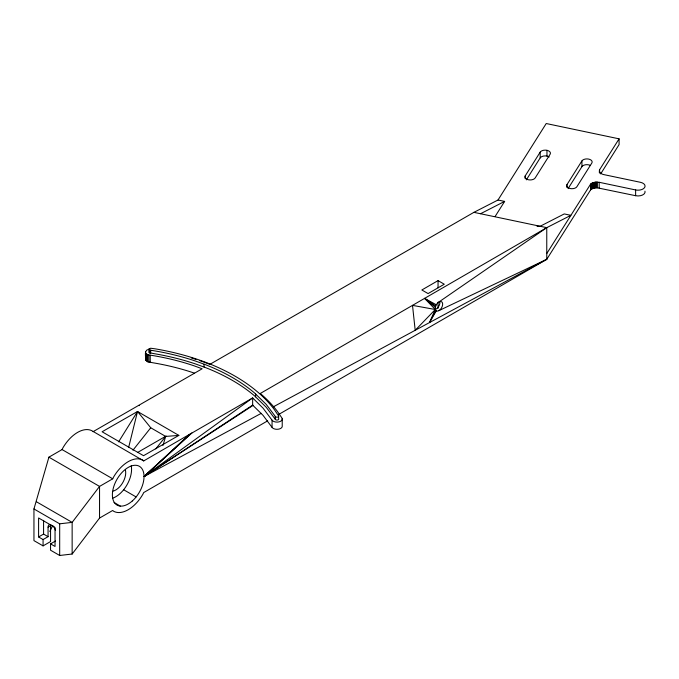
<?xml version="1.0" encoding="UTF-8"?>
<svg xmlns="http://www.w3.org/2000/svg" width="679" height="679" viewBox="0 0 679 679"><rect width="100%" height="100%" fill="white"/><g stroke="black" fill="none" stroke-linecap="round" stroke-linejoin="round"><path stroke-width="1.02" d="M261.228 413.358L144.033 476.556L191.834 433.024L143.702 460.922L92.276 430.961A29.426 16.992 -60 0 0 62.85 447.953L62.069 449.566L48.905 457.171L33.95 508.961L33.95 540.62L43.074 545.882L50.552 541.57L50.552 525.741A5.288 3.055 60 0 1 50.679 524.697M267.645 420.844L143.702 492.572L142.93 494.185A29.426 16.992 -60 0 1 113.495 511.177L112.722 510.455L99.55 518.06L72.144 554.03L59.684 555.473L59.684 523.815L33.95 508.961M72.144 554.03L72.144 522.38L99.55 486.41L112.722 478.805L113.495 477.193A29.426 16.992 -60 0 1 142.93 460.209L143.702 460.922M99.55 518.06L99.55 486.41L48.905 457.171M194.381 373.119A179.731 103.768 0 0 0 153.03 362.79L147.674 361.788L145.578 359.76C145.993 356.322 143.634 350.075 148.752 349.295M145.96 360.532L145.561 351.764M146.672 361.228L146.672 354.031L145.96 353.343M147.674 361.788L147.674 354.591L146.672 354.031M148.888 362.179L148.888 354.981L147.674 354.591M282.226 418.705L282.226 425.903A5.288 3.055 0 0 1 278.263 429.213A5.288 3.055 0 0 1 272.058 427.38L263.028 415.327L252.647 405.117L252.647 397.928L190.502 433.847L144.033 476.556L253.191 405.312M272.058 427.38L272.058 420.182L263.028 408.13L252.647 397.928L144.033 476.556L189.169 434.67M438.048 308.368L438.048 302.206M438.048 287.82L438.048 280.622L421.854 289.975L428.084 293.574L444.278 284.221L438.048 280.622M525.24 178.73L525.24 175.853L540.187 152.138A5.288 3.055 0 0 1 546.968 150.314A5.288 3.055 0 0 1 550.126 154.226L535.179 177.94A5.288 3.055 0 0 1 528.398 179.765A5.288 3.055 0 0 1 525.24 175.853M526.352 179.85L540.187 157.893L540.187 152.138M278.67 414.47L546.765 259.31L546.765 227.66L570.869 215.319L564.249 213.927L540.136 226.268L537.03 226.26M546.968 156.068L546.968 150.314M566.973 187.497L566.973 184.62L581.92 160.906A5.288 3.055 0 0 1 588.693 159.09A5.288 3.055 0 0 1 591.85 162.994L576.904 186.708A5.288 3.055 0 0 1 570.131 188.533A5.288 3.055 0 0 1 566.973 184.62M568.077 188.618L581.92 166.661L581.92 160.906M273.357 406.814L546.765 259.31L590.526 189.993L590.526 184.238L591.579 183.372L595.551 182.108L599.192 182.295L635.62 189.95A7.045 4.066 0 0 0 644.651 187.514A7.045 4.066 0 0 0 640.441 182.303L604.013 174.647C601.687 174.367 598.207 172.118 599.795 169.427L619.087 138.839L546.222 123.527L498.013 200.008L473.9 212.349L209.853 364.368A190.315 109.879 0 0 0 199.762 360.668M590.526 189.993L591.002 189.543L591.002 183.788M591.002 189.543L591.579 189.127L591.579 183.372M591.579 189.127L592.249 188.754L592.249 182.999M592.249 188.754L592.988 188.439L592.988 182.685M592.988 188.439L593.802 188.185L593.802 182.43M593.802 188.185L594.66 187.99L594.66 182.235M594.66 187.99L595.551 187.862L595.551 182.108M595.551 187.862L596.468 187.811L596.468 182.057M644.974 191.172A7.045 4.066 0 0 1 635.62 195.705L597.393 187.82L597.393 182.065M599.192 188.049L599.192 182.295M599.54 172.822L599.54 169.945M619.087 138.839L619.087 144.593L600.66 173.917M635.62 195.705L635.62 189.95M435.307 307.273L435.307 309.505L436.274 310.88A5.288 3.055 -60 0 0 441.562 307.833A5.288 3.055 -60 0 0 441.562 301.731A5.288 3.055 -60 0 0 436.274 304.778L435.307 307.273L424.596 298.378L436.274 304.778M128.721 447.121L137.531 411.491L178.849 435.4L143.541 455.694L102.105 431.768L137.531 411.491L150.746 427.778L165.676 436.427L178.849 435.4M162.952 445.475L165.676 436.427L155.788 448.878M149.091 349.125L150.602 348.225L154.999 348.811A186.784 107.842 0 0 1 274.308 409.539L278.696 416.066A1.731 1.002 0 0 1 277.609 417.11A1.731 1.002 0 0 1 275.581 416.779L266.176 404.328L254.455 392.895A183.262 105.805 0 0 0 205.89 364.861L196.172 361.296A183.262 105.805 0 0 0 154.014 350.763L149.796 350.067L149.091 349.125L149.465 352.757L154.014 353.64A183.262 105.805 0 0 1 196.172 364.173L205.89 367.738A183.262 105.805 0 0 1 254.455 395.772L266.176 407.205L275.581 419.656A1.731 1.002 0 0 0 277.609 419.987A1.731 1.002 0 0 0 278.696 418.943L278.526 415.684M436.274 310.88L429.518 322.559L435.307 309.505L424.596 298.378L435.68 306.017M49.779 531.487L52.555 525.86M429.518 322.559L435.68 310.328M118.604 441.851L137.531 411.491M495.101 216.516L504.633 201.4L498.013 200.008M546.765 253.556L590.526 184.238M132.957 450.202L150.746 427.778M438.923 301.985L546.765 227.66L473.9 212.349M144.033 476.556L252.647 405.117M149.753 351.315L149.1 352.274M546.765 227.66L260.286 393.481A190.315 109.879 0 0 1 277.55 411.61L281.887 417.933A5.288 3.055 0 0 1 278.916 421.897A5.288 3.055 0 0 1 272.058 420.182M93.048 431.683L202.164 368.782L194.381 365.922A179.731 103.768 0 0 0 153.03 355.592L148.888 354.981M137.65 452.443L166.126 436.02M59.684 555.473L50.552 550.202L50.552 543.871L55.041 546.459L55.041 527.473L38.593 517.975L38.593 536.962L43.074 539.559L48.065 536.673L48.065 527.184L50.552 525.741M38.593 536.962L43.575 534.084L48.065 536.673M50.552 543.871L55.534 540.993M480.528 213.741L504.633 201.4M438.923 310.617L546.765 259.31M59.684 523.815L72.144 522.38L36.445 501.773M596.468 187.811L597.393 187.82M138.524 405.422L139.229 405.584M589.915 165.209L588.693 164.844A5.288 3.055 0 0 0 581.92 166.661M62.069 449.566L112.722 478.805M123.663 489.754L136.123 496.952M114.072 502.485L120.302 506.084M190.502 433.847L190.527 434.297M145.561 358.953L145.578 359.76M599.396 170.471L599.379 172.916M275.25 416.431L275.25 419.308M255.627 393.956L255.627 396.833M204.056 364.182L204.056 367.059M150.653 350.262L150.653 353.139M150.203 350.194L150.203 353.072M150.237 355.185L150.237 362.374M149.796 350.067L149.796 352.944M149.431 348.633L149.465 352.757M149.21 348.862L149.227 352.528M43.575 520.369L43.575 534.084M43.074 539.559L43.074 545.882M191.215 357.918A190.315 109.879 0 0 1 195.993 359.412M540.187 157.893A5.288 3.055 0 0 1 549.209 156.976M439.788 301.518A5.288 3.055 -60 0 1 435.214 309.446M131.225 465.76A22.382 12.918 -60 0 1 112.459 498.267M125.377 469.961A14.098 8.14 -60 0 1 113.172 491.104M48.065 527.184A5.288 3.055 60 0 1 50.832 524.612M52.767 525.733A5.288 3.055 60 0 1 55.406 530.307M435.307 309.505L415.2 330.291L412.509 305.372L435.307 309.505M132.312 500.975A22.382 12.918 -60 0 0 139.399 466.312A22.382 12.918 -60 0 0 112.926 489.788A22.382 12.918 -60 0 0 132.312 500.975"/></g></svg>
